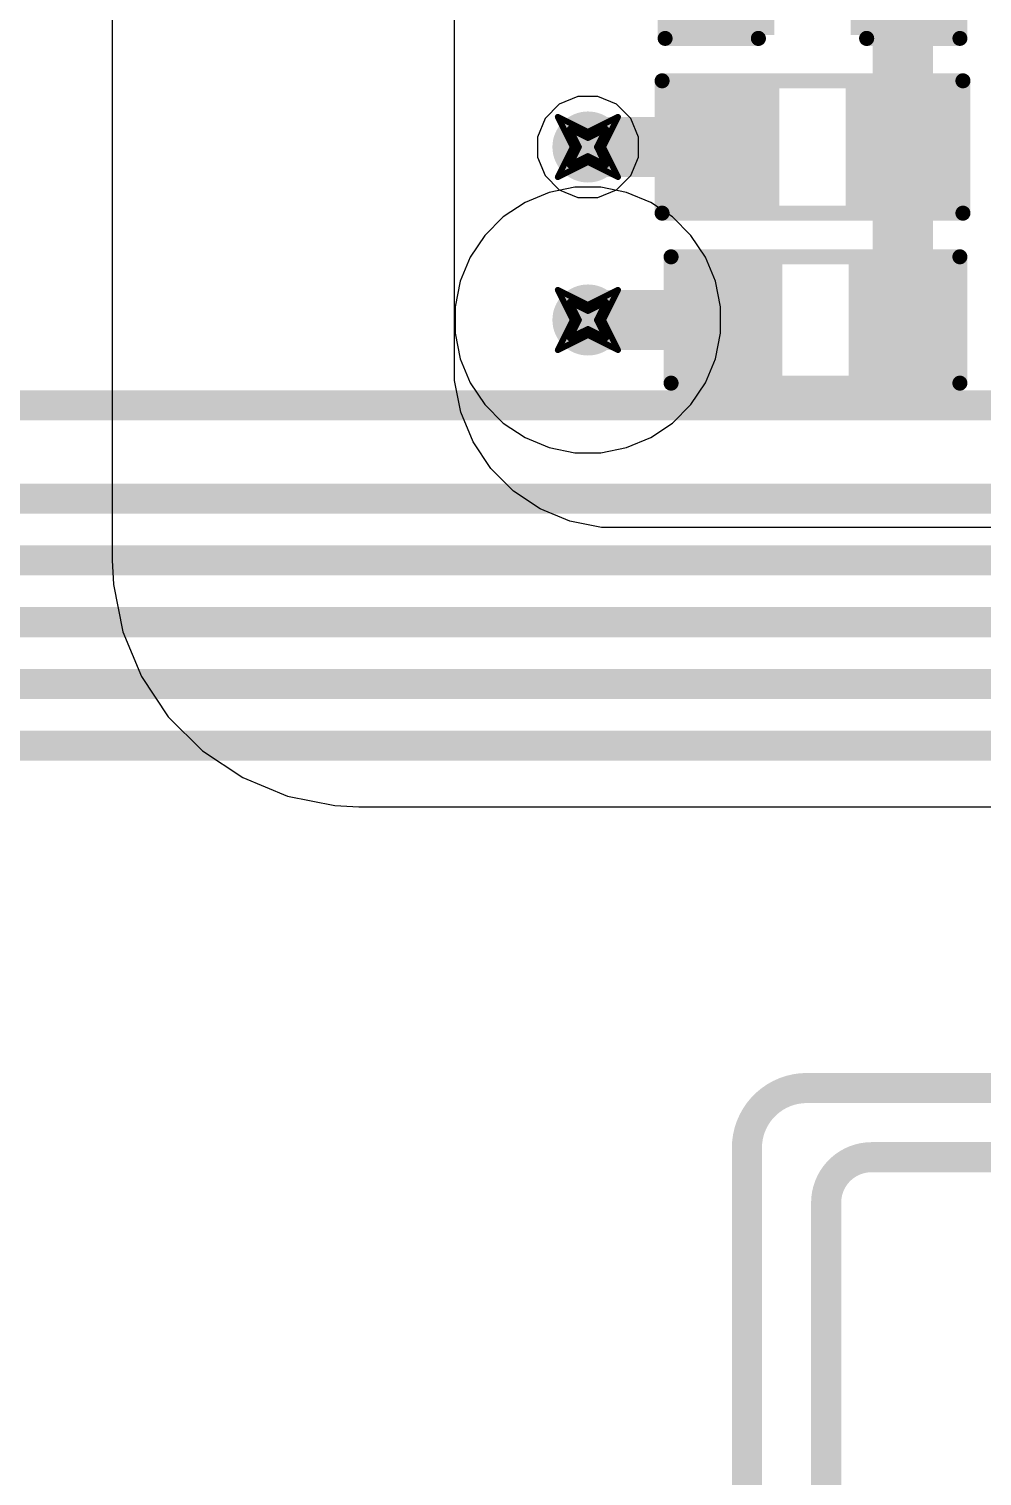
# Model space of a CAD drawing. Header units: inches. Extents: x -2 to 5376, y -4 to 5426.
# Drawn here: x 64.23 to 72.27, y 20.21 to 32.43 of the extents above; entities that cross this region are included whole.
import ezdxf

# ---------------------------------------------------------------- set-up
doc = ezdxf.new("R2010")
doc.units = ezdxf.units.IN
for name, color, linetype in [('Bottom Layer', 5, 'Continuous'), ('Drill Drawing', 1, 'Continuous'), ('Layer 1', 16, 'Continuous'), ('Layer 2', 76, 'Continuous'), ('Top Layer', 1, 'Continuous'), ('Top Overlay', 2, 'Continuous'), ('Top Paste', 8, 'Continuous'), ('Top Solder', 216, 'Continuous'), ('Via Holes', 16, 'Continuous')]:
    doc.layers.add(name, color=color, linetype=linetype)

# ---------------------------------------------------------------- blocks, each defined once
blk = doc.blocks.new('S______B______149')
at = {"layer": 'Top Layer'}
for points in [[(-1.143, -0.4445), (-1.143, 0.4445), (-0.381, 0.4445), (-0.381, -0.4445)], [(0.381, -0.4445), (0.381, 0.4445), (1.143, 0.4445), (1.143, -0.4445)]]:
    blk.add_hatch(color=1, dxfattribs=at).paths.add_polyline_path(points)
at = {"layer": 'Top Paste'}
for points in [[(-1.143, -0.4445), (-1.143, 0.4445), (-0.381, 0.4445), (-0.381, -0.4445)], [(0.381, -0.4445), (0.381, 0.4445), (1.143, 0.4445), (1.143, -0.4445)]]:
    blk.add_hatch(color=8, dxfattribs=at).paths.add_polyline_path(points)
at = {"layer": 'Top Solder'}
for points in [[(-1.2446, -0.5461), (-1.2446, 0.5461), (-0.2794, 0.5461), (-0.2794, -0.5461)], [(0.2794, -0.5461), (0.2794, 0.5461), (1.2446, 0.5461), (1.2446, -0.5461)]]:
    blk.add_hatch(color=216, dxfattribs=at).paths.add_polyline_path(points)
at = {"layer": 'Top Overlay'}
for points in [[(-1.27, 0.5588, 0.127, 0.127, 0), (1.27, 0.5588, 0.127, 0.127, 0)], [(-1.27, -0.5588, 0.127, 0.127, 0), (-1.27, 0.5588, 0.127, 0.127, 0)], [(1.27, -0.5588, 0.127, 0.127, 0), (1.27, 0.5588, 0.127, 0.127, 0)], [(-1.27, -0.5588, 0.127, 0.127, 0), (1.27, -0.5588, 0.127, 0.127, 0)]]:
    blk.add_lwpolyline(points, format="xyseb", dxfattribs=at)
for points in [[(-1.30175, 0.5588, 0.0635, 0.0635, 1), (-1.23825, 0.5588, 0.0635, 0.0635, 1)], [(-1.30175, 0.5588, 0.0635, 0.0635, 1), (-1.23825, 0.5588, 0.0635, 0.0635, 1)], [(1.23825, 0.5588, 0.0635, 0.0635, 1), (1.30175, 0.5588, 0.0635, 0.0635, 1)], [(1.23825, 0.5588, 0.0635, 0.0635, 1), (1.30175, 0.5588, 0.0635, 0.0635, 1)], [(-1.30175, -0.5588, 0.0635, 0.0635, 1), (-1.23825, -0.5588, 0.0635, 0.0635, 1)], [(-1.30175, -0.5588, 0.0635, 0.0635, 1), (-1.23825, -0.5588, 0.0635, 0.0635, 1)], [(1.23825, -0.5588, 0.0635, 0.0635, 1), (1.30175, -0.5588, 0.0635, 0.0635, 1)], [(1.23825, -0.5588, 0.0635, 0.0635, 1), (1.30175, -0.5588, 0.0635, 0.0635, 1)]]:
    blk.add_lwpolyline(points, format="xyseb", close=True, dxfattribs=at)
blk = doc.blocks.new('R___0603_217')
at = {"layer": 'Top Layer'}
for points in [[(-0.381, 0.4445), (-0.381, -0.4445), (-1.143, -0.4445), (-1.143, 0.4445)], [(1.143, 0.4445), (1.143, -0.4445), (0.381, -0.4445), (0.381, 0.4445)]]:
    blk.add_hatch(color=1, dxfattribs=at).paths.add_polyline_path(points)
at = {"layer": 'Top Paste'}
for points in [[(-0.381, 0.4445), (-0.381, -0.4445), (-1.143, -0.4445), (-1.143, 0.4445)], [(1.143, 0.4445), (1.143, -0.4445), (0.381, -0.4445), (0.381, 0.4445)]]:
    blk.add_hatch(color=8, dxfattribs=at).paths.add_polyline_path(points)
at = {"layer": 'Top Solder'}
for points in [[(-0.2794, 0.5461), (-0.2794, -0.5461), (-1.2446, -0.5461), (-1.2446, 0.5461)], [(1.2446, 0.5461), (1.2446, -0.5461), (0.2794, -0.5461), (0.2794, 0.5461)]]:
    blk.add_hatch(color=216, dxfattribs=at).paths.add_polyline_path(points)
at = {"layer": 'Top Overlay'}
for points in [[(-1.2192, -0.5334, 0.127, 0.127, 0), (-1.2192, 0.5334, 0.127, 0.127, 0)], [(-1.2192, 0.5334, 0.127, 0.127, 0), (1.2192, 0.5334, 0.127, 0.127, 0)], [(1.2192, -0.5334, 0.127, 0.127, 0), (1.2192, 0.5334, 0.127, 0.127, 0)], [(-1.2192, -0.5334, 0.127, 0.127, 0), (1.2192, -0.5334, 0.127, 0.127, 0)]]:
    blk.add_lwpolyline(points, format="xyseb", dxfattribs=at)
for points in [[(-1.25095, 0.5334, 0.0635, 0.0635, 1), (-1.18745, 0.5334, 0.0635, 0.0635, 1)], [(-1.25095, 0.5334, 0.0635, 0.0635, 1), (-1.18745, 0.5334, 0.0635, 0.0635, 1)], [(1.18745, 0.5334, 0.0635, 0.0635, 1), (1.25095, 0.5334, 0.0635, 0.0635, 1)], [(1.18745, 0.5334, 0.0635, 0.0635, 1), (1.25095, 0.5334, 0.0635, 0.0635, 1)], [(-1.25095, -0.5334, 0.0635, 0.0635, 1), (-1.18745, -0.5334, 0.0635, 0.0635, 1)], [(-1.25095, -0.5334, 0.0635, 0.0635, 1), (-1.18745, -0.5334, 0.0635, 0.0635, 1)], [(1.18745, -0.5334, 0.0635, 0.0635, 1), (1.25095, -0.5334, 0.0635, 0.0635, 1)], [(1.18745, -0.5334, 0.0635, 0.0635, 1), (1.25095, -0.5334, 0.0635, 0.0635, 1)]]:
    blk.add_lwpolyline(points, format="xyseb", close=True, dxfattribs=at)
blk = doc.blocks.new('C___0603_330')
at = {"layer": 'Top Layer'}
for points in [[(-0.381, 0.445), (-0.381, -0.445), (-1.143, -0.445), (-1.143, 0.445)], [(1.143, 0.445), (1.143, -0.445), (0.381, -0.445), (0.381, 0.445)]]:
    blk.add_hatch(color=1, dxfattribs=at).paths.add_polyline_path(points)
at = {"layer": 'Top Paste'}
for points in [[(-0.381, 0.445), (-0.381, -0.445), (-1.143, -0.445), (-1.143, 0.445)], [(1.143, 0.445), (1.143, -0.445), (0.381, -0.445), (0.381, 0.445)]]:
    blk.add_hatch(color=8, dxfattribs=at).paths.add_polyline_path(points)
at = {"layer": 'Top Solder'}
for points in [[(-0.321, 0.504), (-0.321, -0.504), (-1.203, -0.504), (-1.203, 0.504)], [(1.203, 0.504), (1.203, -0.504), (0.321, -0.504), (0.321, 0.504)]]:
    blk.add_hatch(color=216, dxfattribs=at).paths.add_polyline_path(points)
at = {"layer": 'Top Overlay'}
for points in [[(-1.245, -0.533, 0.127, 0.127, 0), (-1.245, 0.533, 0.127, 0.127, 0)], [(-1.245, 0.533, 0.127, 0.127, 0), (-0.457, 0.533, 0.127, 0.127, 0)], [(0.457, 0.533, 0.127, 0.127, 0), (1.245, 0.533, 0.127, 0.127, 0)], [(1.245, -0.533, 0.127, 0.127, 0), (1.245, 0.533, 0.127, 0.127, 0)], [(-1.245, -0.533, 0.127, 0.127, 0), (-0.457, -0.533, 0.127, 0.127, 0)], [(0.457, -0.533, 0.127, 0.127, 0), (1.245, -0.533, 0.127, 0.127, 0)]]:
    blk.add_lwpolyline(points, format="xyseb", dxfattribs=at)
for points in [[(-1.276, 0.533, 0.0635, 0.0635, 1), (-1.213, 0.533, 0.0635, 0.0635, 1)], [(-1.276, 0.533, 0.0635, 0.0635, 1), (-1.213, 0.533, 0.0635, 0.0635, 1)], [(-0.489, 0.533, 0.0635, 0.0635, 1), (-0.425, 0.533, 0.0635, 0.0635, 1)], [(0.425, 0.533, 0.0635, 0.0635, 1), (0.489, 0.533, 0.0635, 0.0635, 1)], [(1.213, 0.533, 0.0635, 0.0635, 1), (1.276, 0.533, 0.0635, 0.0635, 1)], [(1.213, 0.533, 0.0635, 0.0635, 1), (1.276, 0.533, 0.0635, 0.0635, 1)], [(-1.276, -0.533, 0.0635, 0.0635, 1), (-1.213, -0.533, 0.0635, 0.0635, 1)], [(-1.276, -0.533, 0.0635, 0.0635, 1), (-1.213, -0.533, 0.0635, 0.0635, 1)], [(-0.489, -0.533, 0.0635, 0.0635, 1), (-0.425, -0.533, 0.0635, 0.0635, 1)], [(0.425, -0.533, 0.0635, 0.0635, 1), (0.489, -0.533, 0.0635, 0.0635, 1)], [(1.213, -0.533, 0.0635, 0.0635, 1), (1.276, -0.533, 0.0635, 0.0635, 1)], [(1.213, -0.533, 0.0635, 0.0635, 1), (1.276, -0.533, 0.0635, 0.0635, 1)]]:
    blk.add_lwpolyline(points, format="xyseb", close=True, dxfattribs=at)

msp = doc.modelspace()

# ---------------------------------------------------------------- hatches: boundary and pattern name
at = {"layer": 'Bottom Layer'}
h = msp.add_hatch(color=5, dxfattribs=at)
edge = h.paths.add_edge_path()
edge.add_arc((68.945, 31.433), 0.3, 0, 360)
h = msp.add_hatch(color=5, dxfattribs=at)
edge = h.paths.add_edge_path()
edge.add_arc((68.945, 29.972), 0.3, 0, 360)
at = {"layer": 'Layer 1'}
h = msp.add_hatch(color=16, dxfattribs=at)
edge = h.paths.add_edge_path()
edge.add_arc((68.945, 31.433), 0.3, 0, 360)
h = msp.add_hatch(color=16, dxfattribs=at)
edge = h.paths.add_edge_path()
edge.add_arc((68.945, 29.972), 0.3, 0, 360)
at = {"layer": 'Layer 2'}
h = msp.add_hatch(color=76, dxfattribs=at)
edge = h.paths.add_edge_path()
edge.add_arc((68.945, 31.433), 0.3, 0, 360)
h = msp.add_hatch(color=76, dxfattribs=at)
edge = h.paths.add_edge_path()
edge.add_arc((68.945, 29.972), 0.3, 0, 360)
at = {"layer": 'Top Layer'}
h = msp.add_hatch(color=1, dxfattribs=at)
edge = h.paths.add_edge_path()
edge.add_arc((68.945, 31.433), 0.3, 0, 360)
h = msp.add_hatch(color=1, dxfattribs=at)
edge = h.paths.add_edge_path()
edge.add_arc((68.945, 29.972), 0.3, 0, 360)
at = {"layer": 'Via Holes'}
h = msp.add_hatch(color=7, dxfattribs=at)
edge = h.paths.add_edge_path()
edge.add_arc((68.945, 31.433), 0.15, 0, 360)
h = msp.add_hatch(color=7, dxfattribs=at)
edge = h.paths.add_edge_path()
edge.add_arc((68.945, 29.972), 0.15, 0, 360)

# ---------------------------------------------------------------- linework, layer by layer
at = {"layer": 'Bottom Layer'}
for points in [[(32.942, 29.252, 0.254, 0.254, 0), (80.401, 29.252, 0.254, 0.254, 0)], [(32.41, 28.462, 0.254, 0.254, 0), (81.429, 28.462, 0.254, 0.254, 0)], [(31.8, 27.943, 0.254, 0.254, 0), (82.116, 27.943, 0.254, 0.254, 0)], [(31.238, 27.42, 0.254, 0.254, 0), (82.955, 27.42, 0.254, 0.254, 0)], [(30.683, 26.899, 0.254, 0.254, 0), (83.713, 26.899, 0.254, 0.254, 0)], [(30.101, 26.378, 0.254, 0.254, 0), (84.506, 26.378, 0.254, 0.254, 0)], [(70.287, 22.98, 0.254, 0.254, -0.414214), (70.793, 23.486, 0.254, 0.254, 0)], [(70.793, 23.486, 0.254, 0.254, 0), (72.924, 23.486, 0.254, 0.254, 0)], [(70.287, 16.315, 0.254, 0.254, 0), (70.287, 22.98, 0.254, 0.254, 0)], [(70.956, 22.517, 0.254, 0.254, -0.414214), (71.34, 22.902, 0.254, 0.254, 0)], [(71.34, 22.902, 0.254, 0.254, 0), (73.593, 22.902, 0.254, 0.254, 0)], [(70.956, 16.315, 0.254, 0.254, 0), (70.956, 22.517, 0.254, 0.254, 0)]]:
    msp.add_lwpolyline(points, format="xyseb", dxfattribs=at)
for points in [[(70.73, 23.486, 0.127, 0.127, 1), (70.857, 23.486, 0.127, 0.127, 1)], [(70.73, 23.486, 0.127, 0.127, 1), (70.857, 23.486, 0.127, 0.127, 1)], [(70.224, 22.98, 0.127, 0.127, 1), (70.351, 22.98, 0.127, 0.127, 1)], [(70.224, 22.98, 0.127, 0.127, 1), (70.351, 22.98, 0.127, 0.127, 1)], [(71.277, 22.902, 0.127, 0.127, 1), (71.404, 22.902, 0.127, 0.127, 1)], [(71.277, 22.902, 0.127, 0.127, 1), (71.404, 22.902, 0.127, 0.127, 1)], [(70.892, 22.517, 0.127, 0.127, 1), (71.019, 22.517, 0.127, 0.127, 1)], [(70.892, 22.517, 0.127, 0.127, 1), (71.019, 22.517, 0.127, 0.127, 1)]]:
    msp.add_lwpolyline(points, format="xyseb", close=True, dxfattribs=at)
at = {"layer": 'Drill Drawing'}
for points in [[(68.691, 31.687, 0.0508, 0.0508, 0), (68.945, 31.56, 0.0508, 0.0508, 0)], [(68.691, 31.687, 0.0508, 0.0508, 0), (68.818, 31.433, 0.0508, 0.0508, 0)], [(68.945, 31.56, 0.0508, 0.0508, 0), (69.199, 31.687, 0.0508, 0.0508, 0)], [(69.072, 31.433, 0.0508, 0.0508, 0), (69.199, 31.687, 0.0508, 0.0508, 0)], [(68.792, 31.585, 0.0508, 0.0508, 0), (68.945, 31.509, 0.0508, 0.0508, 0)], [(68.792, 31.585, 0.0508, 0.0508, 0), (68.868, 31.433, 0.0508, 0.0508, 0)], [(68.945, 31.509, 0.0508, 0.0508, 0), (69.097, 31.585, 0.0508, 0.0508, 0)], [(69.021, 31.433, 0.0508, 0.0508, 0), (69.097, 31.585, 0.0508, 0.0508, 0)], [(68.691, 31.179, 0.0508, 0.0508, 0), (68.818, 31.433, 0.0508, 0.0508, 0)], [(68.792, 31.28, 0.0508, 0.0508, 0), (68.868, 31.433, 0.0508, 0.0508, 0)], [(69.021, 31.433, 0.0508, 0.0508, 0), (69.097, 31.28, 0.0508, 0.0508, 0)], [(69.072, 31.433, 0.0508, 0.0508, 0), (69.199, 31.179, 0.0508, 0.0508, 0)], [(68.691, 31.179, 0.0508, 0.0508, 0), (68.945, 31.306, 0.0508, 0.0508, 0)], [(68.792, 31.28, 0.0508, 0.0508, 0), (68.945, 31.356, 0.0508, 0.0508, 0)], [(68.945, 31.356, 0.0508, 0.0508, 0), (69.097, 31.28, 0.0508, 0.0508, 0)], [(68.945, 31.306, 0.0508, 0.0508, 0), (69.199, 31.179, 0.0508, 0.0508, 0)], [(68.691, 30.226, 0.0508, 0.0508, 0), (68.945, 30.099, 0.0508, 0.0508, 0)], [(68.691, 30.226, 0.0508, 0.0508, 0), (68.818, 29.972, 0.0508, 0.0508, 0)], [(68.945, 30.099, 0.0508, 0.0508, 0), (69.199, 30.226, 0.0508, 0.0508, 0)], [(69.072, 29.972, 0.0508, 0.0508, 0), (69.199, 30.226, 0.0508, 0.0508, 0)], [(68.792, 30.124, 0.0508, 0.0508, 0), (68.945, 30.048, 0.0508, 0.0508, 0)], [(68.792, 30.124, 0.0508, 0.0508, 0), (68.868, 29.972, 0.0508, 0.0508, 0)], [(68.945, 30.048, 0.0508, 0.0508, 0), (69.097, 30.124, 0.0508, 0.0508, 0)], [(69.021, 29.972, 0.0508, 0.0508, 0), (69.097, 30.124, 0.0508, 0.0508, 0)], [(68.691, 29.718, 0.0508, 0.0508, 0), (68.818, 29.972, 0.0508, 0.0508, 0)], [(68.792, 29.82, 0.0508, 0.0508, 0), (68.868, 29.972, 0.0508, 0.0508, 0)], [(69.021, 29.972, 0.0508, 0.0508, 0), (69.097, 29.82, 0.0508, 0.0508, 0)], [(69.072, 29.972, 0.0508, 0.0508, 0), (69.199, 29.718, 0.0508, 0.0508, 0)], [(68.691, 29.718, 0.0508, 0.0508, 0), (68.945, 29.845, 0.0508, 0.0508, 0)], [(68.792, 29.82, 0.0508, 0.0508, 0), (68.945, 29.896, 0.0508, 0.0508, 0)], [(68.945, 29.896, 0.0508, 0.0508, 0), (69.097, 29.82, 0.0508, 0.0508, 0)], [(68.945, 29.845, 0.0508, 0.0508, 0), (69.199, 29.718, 0.0508, 0.0508, 0)]]:
    msp.add_lwpolyline(points, format="xyseb", dxfattribs=at)
for points in [[(68.678, 31.687, 0.0254, 0.0254, 1), (68.703, 31.687, 0.0254, 0.0254, 1)], [(68.678, 31.687, 0.0254, 0.0254, 1), (68.703, 31.687, 0.0254, 0.0254, 1)], [(69.186, 31.687, 0.0254, 0.0254, 1), (69.211, 31.687, 0.0254, 0.0254, 1)], [(69.186, 31.687, 0.0254, 0.0254, 1), (69.211, 31.687, 0.0254, 0.0254, 1)], [(68.779, 31.585, 0.0254, 0.0254, 1), (68.805, 31.585, 0.0254, 0.0254, 1)], [(68.779, 31.585, 0.0254, 0.0254, 1), (68.805, 31.585, 0.0254, 0.0254, 1)], [(68.932, 31.56, 0.0254, 0.0254, 1), (68.957, 31.56, 0.0254, 0.0254, 1)], [(68.932, 31.56, 0.0254, 0.0254, 1), (68.957, 31.56, 0.0254, 0.0254, 1)], [(68.932, 31.509, 0.0254, 0.0254, 1), (68.957, 31.509, 0.0254, 0.0254, 1)], [(68.932, 31.509, 0.0254, 0.0254, 1), (68.957, 31.509, 0.0254, 0.0254, 1)], [(69.084, 31.585, 0.0254, 0.0254, 1), (69.11, 31.585, 0.0254, 0.0254, 1)], [(69.084, 31.585, 0.0254, 0.0254, 1), (69.11, 31.585, 0.0254, 0.0254, 1)], [(68.805, 31.433, 0.0254, 0.0254, 1), (68.83, 31.433, 0.0254, 0.0254, 1)], [(68.805, 31.433, 0.0254, 0.0254, 1), (68.83, 31.433, 0.0254, 0.0254, 1)], [(68.856, 31.433, 0.0254, 0.0254, 1), (68.881, 31.433, 0.0254, 0.0254, 1)], [(68.856, 31.433, 0.0254, 0.0254, 1), (68.881, 31.433, 0.0254, 0.0254, 1)], [(69.008, 31.433, 0.0254, 0.0254, 1), (69.033, 31.433, 0.0254, 0.0254, 1)], [(69.008, 31.433, 0.0254, 0.0254, 1), (69.033, 31.433, 0.0254, 0.0254, 1)], [(69.059, 31.433, 0.0254, 0.0254, 1), (69.084, 31.433, 0.0254, 0.0254, 1)], [(69.059, 31.433, 0.0254, 0.0254, 1), (69.084, 31.433, 0.0254, 0.0254, 1)], [(68.779, 31.28, 0.0254, 0.0254, 1), (68.805, 31.28, 0.0254, 0.0254, 1)], [(68.779, 31.28, 0.0254, 0.0254, 1), (68.805, 31.28, 0.0254, 0.0254, 1)], [(68.932, 31.356, 0.0254, 0.0254, 1), (68.957, 31.356, 0.0254, 0.0254, 1)], [(68.932, 31.356, 0.0254, 0.0254, 1), (68.957, 31.356, 0.0254, 0.0254, 1)], [(68.932, 31.306, 0.0254, 0.0254, 1), (68.957, 31.306, 0.0254, 0.0254, 1)], [(68.932, 31.306, 0.0254, 0.0254, 1), (68.957, 31.306, 0.0254, 0.0254, 1)], [(69.084, 31.28, 0.0254, 0.0254, 1), (69.11, 31.28, 0.0254, 0.0254, 1)], [(69.084, 31.28, 0.0254, 0.0254, 1), (69.11, 31.28, 0.0254, 0.0254, 1)], [(68.678, 31.179, 0.0254, 0.0254, 1), (68.703, 31.179, 0.0254, 0.0254, 1)], [(68.678, 31.179, 0.0254, 0.0254, 1), (68.703, 31.179, 0.0254, 0.0254, 1)], [(69.186, 31.179, 0.0254, 0.0254, 1), (69.211, 31.179, 0.0254, 0.0254, 1)], [(69.186, 31.179, 0.0254, 0.0254, 1), (69.211, 31.179, 0.0254, 0.0254, 1)], [(68.678, 30.226, 0.0254, 0.0254, 1), (68.703, 30.226, 0.0254, 0.0254, 1)], [(68.678, 30.226, 0.0254, 0.0254, 1), (68.703, 30.226, 0.0254, 0.0254, 1)], [(69.186, 30.226, 0.0254, 0.0254, 1), (69.211, 30.226, 0.0254, 0.0254, 1)], [(69.186, 30.226, 0.0254, 0.0254, 1), (69.211, 30.226, 0.0254, 0.0254, 1)], [(68.779, 30.124, 0.0254, 0.0254, 1), (68.805, 30.124, 0.0254, 0.0254, 1)], [(68.779, 30.124, 0.0254, 0.0254, 1), (68.805, 30.124, 0.0254, 0.0254, 1)], [(68.932, 30.099, 0.0254, 0.0254, 1), (68.957, 30.099, 0.0254, 0.0254, 1)], [(68.932, 30.099, 0.0254, 0.0254, 1), (68.957, 30.099, 0.0254, 0.0254, 1)], [(68.932, 30.048, 0.0254, 0.0254, 1), (68.957, 30.048, 0.0254, 0.0254, 1)], [(68.932, 30.048, 0.0254, 0.0254, 1), (68.957, 30.048, 0.0254, 0.0254, 1)], [(69.084, 30.124, 0.0254, 0.0254, 1), (69.11, 30.124, 0.0254, 0.0254, 1)], [(69.084, 30.124, 0.0254, 0.0254, 1), (69.11, 30.124, 0.0254, 0.0254, 1)], [(68.805, 29.972, 0.0254, 0.0254, 1), (68.83, 29.972, 0.0254, 0.0254, 1)], [(68.805, 29.972, 0.0254, 0.0254, 1), (68.83, 29.972, 0.0254, 0.0254, 1)], [(68.856, 29.972, 0.0254, 0.0254, 1), (68.881, 29.972, 0.0254, 0.0254, 1)], [(68.856, 29.972, 0.0254, 0.0254, 1), (68.881, 29.972, 0.0254, 0.0254, 1)], [(69.008, 29.972, 0.0254, 0.0254, 1), (69.033, 29.972, 0.0254, 0.0254, 1)], [(69.008, 29.972, 0.0254, 0.0254, 1), (69.033, 29.972, 0.0254, 0.0254, 1)], [(69.059, 29.972, 0.0254, 0.0254, 1), (69.084, 29.972, 0.0254, 0.0254, 1)], [(69.059, 29.972, 0.0254, 0.0254, 1), (69.084, 29.972, 0.0254, 0.0254, 1)], [(68.779, 29.82, 0.0254, 0.0254, 1), (68.805, 29.82, 0.0254, 0.0254, 1)], [(68.779, 29.82, 0.0254, 0.0254, 1), (68.805, 29.82, 0.0254, 0.0254, 1)], [(68.932, 29.896, 0.0254, 0.0254, 1), (68.957, 29.896, 0.0254, 0.0254, 1)], [(68.932, 29.896, 0.0254, 0.0254, 1), (68.957, 29.896, 0.0254, 0.0254, 1)], [(68.932, 29.845, 0.0254, 0.0254, 1), (68.957, 29.845, 0.0254, 0.0254, 1)], [(68.932, 29.845, 0.0254, 0.0254, 1), (68.957, 29.845, 0.0254, 0.0254, 1)], [(69.084, 29.82, 0.0254, 0.0254, 1), (69.11, 29.82, 0.0254, 0.0254, 1)], [(69.084, 29.82, 0.0254, 0.0254, 1), (69.11, 29.82, 0.0254, 0.0254, 1)], [(68.678, 29.718, 0.0254, 0.0254, 1), (68.703, 29.718, 0.0254, 0.0254, 1)], [(68.678, 29.718, 0.0254, 0.0254, 1), (68.703, 29.718, 0.0254, 0.0254, 1)], [(69.186, 29.718, 0.0254, 0.0254, 1), (69.211, 29.718, 0.0254, 0.0254, 1)], [(69.186, 29.718, 0.0254, 0.0254, 1), (69.211, 29.718, 0.0254, 0.0254, 1)]]:
    msp.add_lwpolyline(points, format="xyseb", close=True, dxfattribs=at)
at = {"layer": 'Layer 1'}
for p, q in [((68.618, 31.05), (68.414, 30.965)), ((68.618, 31.05), (68.414, 30.965)), ((68.834, 31.093), (68.618, 31.05)), ((68.834, 31.093), (68.618, 31.05)), ((68.945, 31.093), (68.834, 31.093)), ((69.055, 31.093), (68.834, 31.093)), ((69.055, 31.093), (68.945, 31.093)), ((69.271, 31.05), (69.055, 31.093)), ((69.271, 31.05), (69.055, 31.093)), ((69.475, 30.965), (69.271, 31.05)), ((69.475, 30.965), (69.271, 31.05)), ((68.414, 30.965), (68.23, 30.842)), ((68.414, 30.965), (68.23, 30.842)), ((69.659, 30.842), (69.475, 30.965)), ((69.659, 30.842), (69.475, 30.965)), ((68.23, 30.842), (68.074, 30.686)), ((68.23, 30.842), (68.074, 30.686)), ((69.815, 30.686), (69.659, 30.842)), ((69.815, 30.686), (69.659, 30.842)), ((68.074, 30.686), (67.951, 30.503)), ((68.074, 30.686), (67.951, 30.503)), ((69.938, 30.503), (69.815, 30.686)), ((69.938, 30.503), (69.815, 30.686)), ((67.951, 30.503), (67.867, 30.299)), ((67.951, 30.503), (67.867, 30.299)), ((70.022, 30.299), (69.938, 30.503)), ((70.022, 30.299), (69.938, 30.503)), ((67.867, 30.299), (67.824, 30.082)), ((67.867, 30.299), (67.824, 30.082)), ((70.065, 30.082), (70.022, 30.299)), ((70.065, 30.082), (70.022, 30.299)), ((67.824, 30.082), (67.824, 29.972)), ((67.824, 30.082), (67.824, 29.862)), ((70.065, 29.972), (70.065, 30.082)), ((70.065, 29.862), (70.065, 30.082)), ((67.824, 29.972), (67.824, 29.972)), ((67.824, 29.972), (67.824, 29.862)), ((70.065, 29.862), (70.065, 29.972)), ((67.824, 29.862), (67.867, 29.645)), ((67.824, 29.862), (67.867, 29.645)), ((70.022, 29.645), (70.065, 29.862)), ((70.022, 29.645), (70.065, 29.862)), ((67.867, 29.645), (67.951, 29.441)), ((67.867, 29.645), (67.951, 29.441)), ((69.938, 29.441), (70.022, 29.645)), ((69.938, 29.441), (70.022, 29.645)), ((67.951, 29.441), (68.074, 29.258)), ((67.951, 29.441), (68.074, 29.258)), ((69.815, 29.258), (69.938, 29.441)), ((69.815, 29.258), (69.938, 29.441)), ((68.074, 29.258), (68.23, 29.102)), ((68.074, 29.258), (68.23, 29.102)), ((69.659, 29.102), (69.815, 29.258)), ((69.659, 29.102), (69.815, 29.258)), ((68.23, 29.102), (68.414, 28.979)), ((68.23, 29.102), (68.414, 28.979)), ((69.475, 28.979), (69.659, 29.102)), ((69.475, 28.979), (69.659, 29.102)), ((68.414, 28.979), (68.618, 28.894)), ((68.414, 28.979), (68.618, 28.894)), ((69.271, 28.894), (69.475, 28.979)), ((69.271, 28.894), (69.475, 28.979)), ((68.618, 28.894), (68.834, 28.851)), ((68.618, 28.894), (68.834, 28.851)), ((68.834, 28.851), (68.945, 28.851)), ((68.834, 28.851), (69.055, 28.851)), ((68.945, 28.851), (69.055, 28.851)), ((69.055, 28.851), (69.271, 28.894)), ((69.055, 28.851), (69.271, 28.894))]:
    msp.add_line(p, q, dxfattribs=at)
at = {"layer": 'Layer 2'}
for p, q in [((64.929, 48.964), (64.929, 27.943)), ((67.818, 29.595), (67.818, 43.053)), ((68.703, 31.794), (68.583, 31.674)), ((68.86, 31.86), (68.703, 31.794)), ((69.029, 31.86), (68.86, 31.86)), ((69.186, 31.794), (69.029, 31.86)), ((69.307, 31.674), (69.186, 31.794)), ((68.583, 31.674), (68.518, 31.517)), ((69.372, 31.517), (69.307, 31.674)), ((68.518, 31.517), (68.518, 31.348)), ((69.372, 31.348), (69.372, 31.517)), ((68.518, 31.348), (68.583, 31.191)), ((69.307, 31.191), (69.372, 31.348)), ((68.583, 31.191), (68.703, 31.071)), ((69.186, 31.071), (69.307, 31.191)), ((68.703, 31.071), (68.86, 31.006)), ((69.029, 31.006), (69.186, 31.071)), ((68.86, 31.006), (69.029, 31.006)), ((67.818, 29.46), (67.818, 29.595)), ((67.871, 29.194), (67.818, 29.46)), ((67.975, 28.944), (67.871, 29.194)), ((68.125, 28.718), (67.975, 28.944)), ((68.317, 28.527), (68.125, 28.718)), ((68.542, 28.376), (68.317, 28.527)), ((68.793, 28.272), (68.542, 28.376)), ((69.058, 28.219), (68.793, 28.272)), ((69.194, 28.219), (69.058, 28.219)), ((105.256, 28.219), (69.194, 28.219)), ((69.194, 28.219), (69.194, 28.219)), ((64.929, 27.943), (64.939, 27.739)), ((64.939, 27.739), (65.019, 27.339)), ((65.019, 27.339), (65.175, 26.962)), ((65.175, 26.962), (65.402, 26.622)), ((65.402, 26.622), (65.69, 26.334)), ((65.69, 26.334), (66.03, 26.107)), ((66.03, 26.107), (66.407, 25.951)), ((66.407, 25.951), (66.807, 25.872)), ((66.807, 25.872), (67.011, 25.861)), ((67.011, 25.861), (76.409, 25.861))]:
    msp.add_line(p, q, dxfattribs=at)
at = {"layer": 'Top Layer'}
for points in [[(71.603, 31.433, 0.508, 0.508, 0), (71.603, 32.883, 0.508, 0.508, 0)], [(68.945, 31.433, 0.508, 0.508, 0), (70.079, 31.433, 0.508, 0.508, 0)], [(71.603, 29.997, 0.508, 0.508, 0), (71.603, 31.433, 0.508, 0.508, 0)], [(68.945, 29.972, 0.508, 0.508, 0), (70.104, 29.972, 0.508, 0.508, 0)], [(71.628, 29.972, 0.254, 0.254, -0.414214), (71.603, 29.997, 0.254, 0.254, 0)]]:
    msp.add_lwpolyline(points, format="xyseb", dxfattribs=at)
for points in [[(68.818, 31.433, 0.254, 0.254, 1), (69.072, 31.433, 0.254, 0.254, 1)], [(69.952, 31.433, 0.254, 0.254, 1), (70.206, 31.433, 0.254, 0.254, 1)], [(71.476, 31.433, 0.254, 0.254, 1), (71.73, 31.433, 0.254, 0.254, 1)], [(71.476, 31.433, 0.254, 0.254, 1), (71.73, 31.433, 0.254, 0.254, 1)], [(68.818, 29.972, 0.254, 0.254, 1), (69.072, 29.972, 0.254, 0.254, 1)], [(69.977, 29.972, 0.254, 0.254, 1), (70.231, 29.972, 0.254, 0.254, 1)], [(71.476, 29.997, 0.254, 0.254, 1), (71.73, 29.997, 0.254, 0.254, 1)], [(71.539, 29.997, 0.127, 0.127, 1), (71.666, 29.997, 0.127, 0.127, 1)], [(71.564, 29.972, 0.127, 0.127, 1), (71.691, 29.972, 0.127, 0.127, 1)]]:
    msp.add_lwpolyline(points, format="xyseb", close=True, dxfattribs=at)

# ---------------------------------------------------------------- block references
for name, p in [('C___0603_330', (70.841, 32.883)), ('S______B______149', (70.841, 31.433)), ('R___0603_217', (70.866, 29.972))]:
    msp.add_blockref(name, p)

doc.saveas('drawing.dxf')
